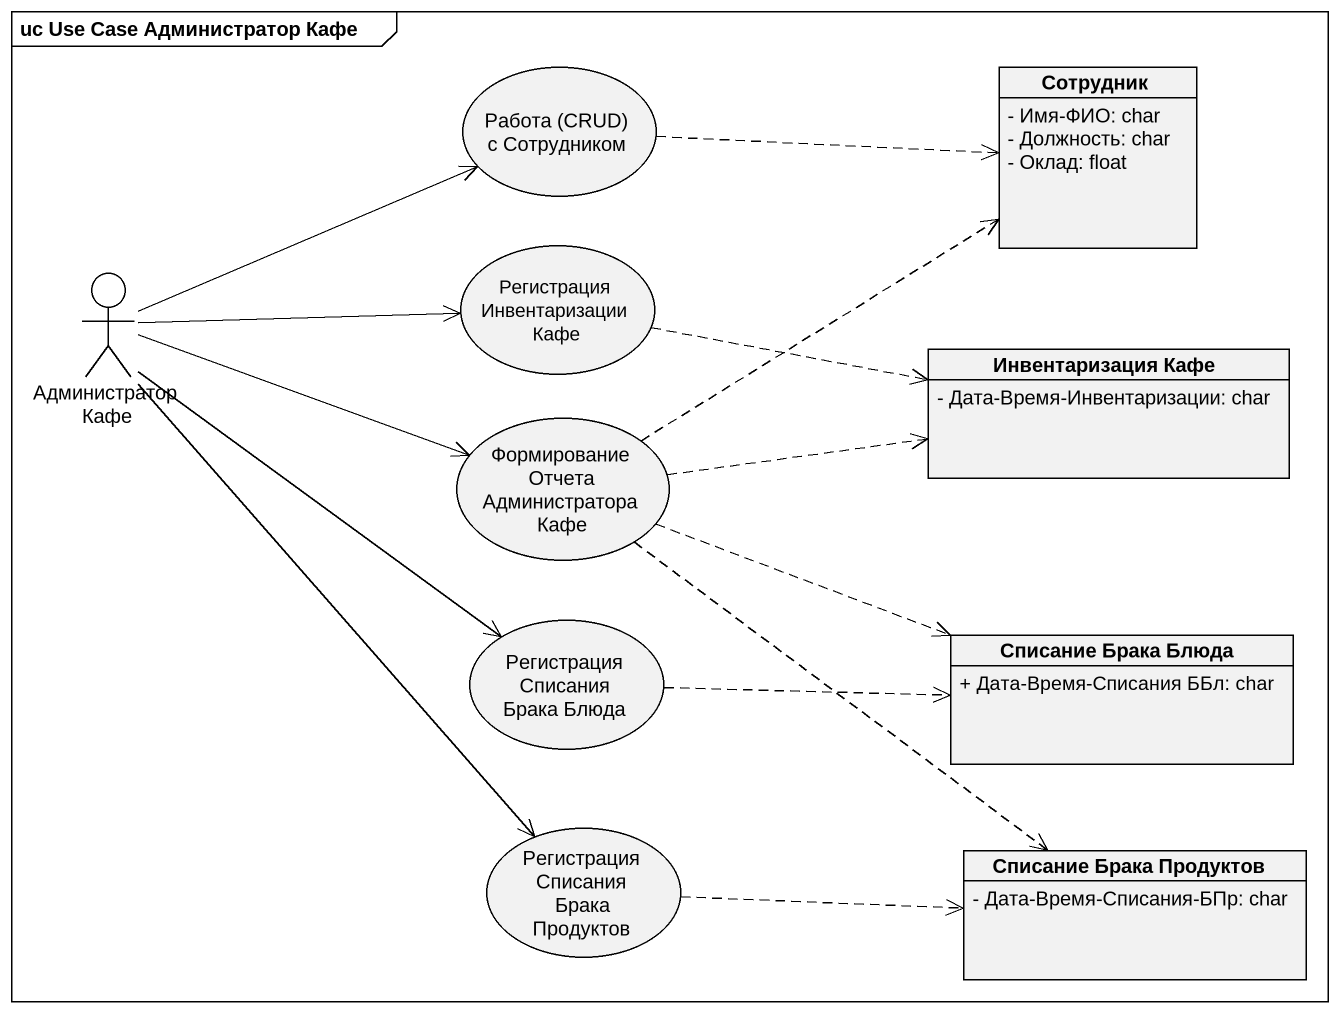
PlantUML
@startuml
mainframe uc Use Case Администратор Кафе
allowmixing
hide circle
hide empty members
skinparam classAttributeIconSize 0
usecase "Работа (CRUD) с Сотрудником" as Работа_CRUD_с_Сотрудником
class Сотрудник {
  - Имя-ФИО: char
  - Должность: char
  - Оклад: float
}
actor "Администратор Кафе" as Администратор_Кафе
usecase "Регистрация Инвентаризации Кафе" as Регистрация_Инвентаризации
class "Инвентаризация Кафе" as Инвентаризация_Кафе {
  - Дата-Время-Инвентаризации: char
}
usecase "Формирование Отчета Администратора Кафе" as Формирование_Отчета
usecase "Регистрация Списания Брака Блюда" as Регистрация_Списания_Брака
class "Списание Брака Блюда" as Списание_Брака_Блюда {
  + Дата-Время-Списания ББл: char
}
usecase "Регистрация Списания Брака Продуктов" as Регистрация_Списания_Брака_2
class "Списание Брака Продуктов" as Списание_Брака_Продуктов {
  - Дата-Время-Списания-БПр: char
}
Работа_CRUD_с_Сотрудником .right.> Сотрудник
Администратор_Кафе -right-> Работа_CRUD_с_Сотрудником
Администратор_Кафе -right-> Регистрация_Инвентаризации
Администратор_Кафе -right-> Формирование_Отчета
Администратор_Кафе --> Регистрация_Списания_Брака
Администратор_Кафе --> Регистрация_Списания_Брака_2
Регистрация_Инвентаризации .right.> Инвентаризация_Кафе
Формирование_Отчета .up.> Сотрудник
Формирование_Отчета .right.> Инвентаризация_Кафе
Формирование_Отчета .right.> Списание_Брака_Блюда
Формирование_Отчета ..> Списание_Брака_Продуктов
Регистрация_Списания_Брака .right.> Списание_Брака_Блюда
Регистрация_Списания_Брака_2 .right.> Списание_Брака_Продуктов
@enduml
